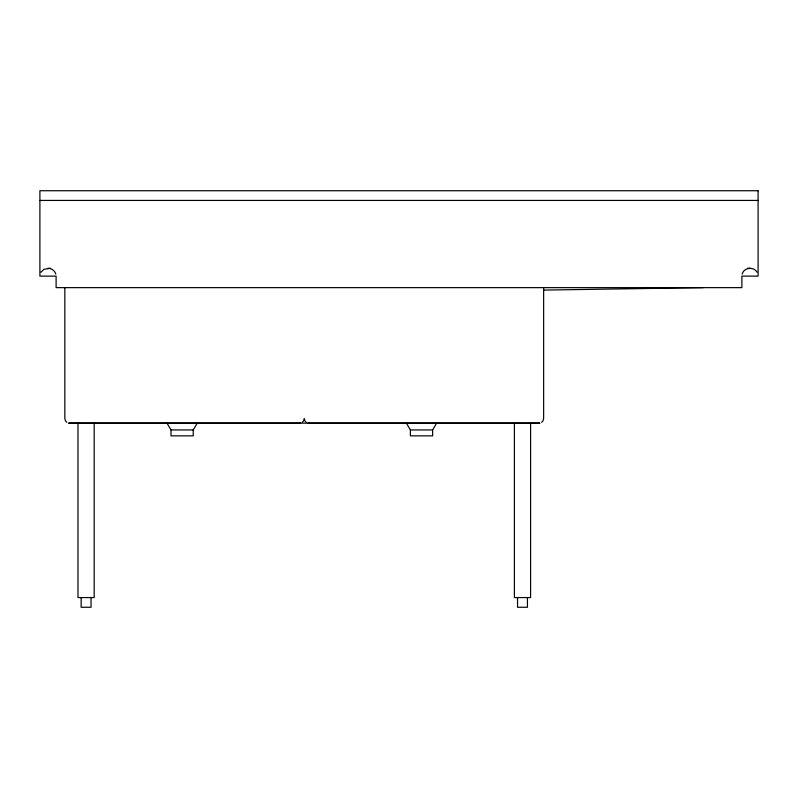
<?xml version="1.0" encoding="UTF-8"?>
<svg xmlns="http://www.w3.org/2000/svg" width="798" height="798" viewBox="0 0 798 798"><rect width="100%" height="100%" fill="white"/><g stroke="black" fill="none" stroke-linecap="round" stroke-linejoin="round"><path stroke-width="1.2" d="M742.17 274.093C743.806 267.47 753.731 266.253 757.013 272.198M166.982 423.139L170.991 429.942L170.991 435.858L193.226 435.858L193.226 429.942L197.246 423.139M406.382 423.139L410.391 429.942L410.391 435.858L432.626 435.858L432.626 429.942L436.646 423.139M538.869 423.139L69.606 423.139M40.987 272.198L43.95 269.315L50.503 268.258M302.282 422.302L303.569 420.885L304.238 418.461L304.906 420.885L306.193 422.302M541.682 422.302L542.969 420.885L543.638 418.461L543.638 287.639M299.24 423.309L300.527 423.139L68.578 423.139L69.835 423.309M538.64 423.309L539.927 423.139L307.978 423.139L309.235 423.309M543.638 290.093L703.238 287.639M39.9 200.428L758.1 200.428M747.497 268.258L749.99 268.258M170.991 429.942L193.226 429.942M410.391 429.942L432.626 429.942M48.01 268.258C51.531 268.278 54.863 270.672 55.83 274.093M66.793 422.302L65.506 420.885L64.838 418.461L64.838 287.639M530.59 423.139L530.59 597.572L514.391 597.572L514.391 423.139M527.438 597.572L527.438 607.258L517.543 607.258L517.543 597.572M94.184 423.139L94.184 597.572L77.985 597.572L77.985 423.139M91.032 597.572L91.032 607.258L81.137 607.258L81.137 597.572M758.1 190.732L39.9 190.732L39.9 276.128L56.109 276.128L56.109 287.639L741.891 287.639L741.891 276.128L758.1 276.128L758.1 190.732"/></g></svg>
